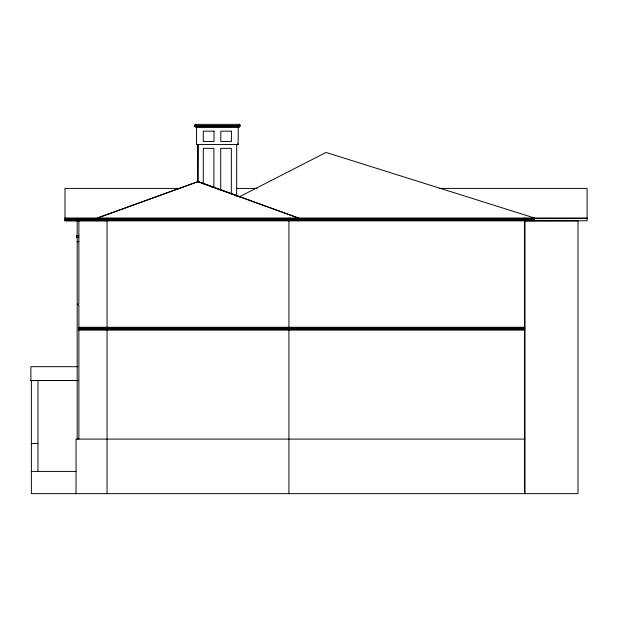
<?xml version="1.0" encoding="UTF-8"?>
<svg xmlns="http://www.w3.org/2000/svg" width="618" height="618" viewBox="0 0 618 618"><rect width="100%" height="100%" fill="white"/><g stroke="black" fill="none" stroke-linecap="round" stroke-linejoin="round"><path stroke-width="0.93" d="M197.984 181.715L197.984 144.542L197.791 181.646M524.775 220.873L587.1 220.788L587.1 218.509L524.775 218.602L524.775 493.658L524.775 218.023M239.243 196.887L326.041 152.43L534.578 218.023M97.25 218.023L198.254 181.576L298.394 218.023L197.606 181.646M198.007 181.599L97.582 218.023L97.961 220.865M238.239 144.542L196.47 144.542L196.47 127.37M211.974 187.447L213.898 187.447L213.898 148.335L203.291 148.335L203.291 183.631M179.83 188.405L64.983 188.405L64.983 220.865L578.008 220.865L578.008 493.658L31.371 493.658L31.371 380.464M236.771 188.405L257.034 188.405M439.437 188.405L587.1 188.405L587.1 218.587L64.983 218.587M64.983 218.023L587.1 218.023M64.983 218.424L107.671 218.517M524.365 218.424L587.1 218.424M64.983 219.344L534.246 219.344M64.983 220.68L107.053 220.68M78.872 235.458L76.601 235.458L76.601 237.119L78.872 237.119M77.173 241.669L78.872 241.669M78.872 327.277L524.775 327.277M78.872 328.228L524.775 328.228M78.872 329.178L524.775 329.178M78.872 330.12L524.775 330.12M77.914 366.683L30.9 366.683L30.9 380.564L77.922 380.564M30.9 380.464L77.93 380.464M524.775 439.097L76.037 439.097L76.037 493.658M31.371 443.454L37.953 443.454M31.371 471.403L76.037 471.403M64.983 219.923L97.961 220.101M197.93 181.615L239.413 196.763M534.246 218.587L534.199 219.344M534.06 219.344L534.06 220.101L97.775 220.101L97.775 218.587M533.867 220.101L533.867 220.865M298.625 218.587L298.625 219.344M298.247 219.344L298.247 220.101M298.015 218.023L298.015 220.865M288.923 218.023L288.923 493.658M239.753 126.613L239.753 124.342L194.956 124.342L194.956 126.613L239.668 126.613L239.668 125.717M238.996 126.613L238.996 127.37M238.903 124.342L238.903 125.717M238.903 126.613L238.903 127.37L195.713 127.37L195.713 126.613M238.239 127.37L238.146 144.542M237.853 143.615L237.853 144.566M236.717 144.542L236.632 196.076M231.333 193.813L231.333 148.343L220.719 148.343L220.719 190.02M195.713 124.342L195.713 125.717M107.053 218.023L107.053 493.658M97.489 218.587L97.489 219.344M97.204 218.587L97.204 219.344M78.872 220.865L78.872 303.94L78.115 303.94L78.115 305.122L78.872 305.122L78.872 439.097M77.173 220.865L77.173 235.458M77.173 237.119L77.173 439.097M76.887 235.458L76.887 237.119M37.953 380.464L37.953 471.403M240.425 125.717L194.199 125.856L240.425 125.717M214.044 131.163L203.291 131.163L203.291 141.514L214.044 141.514L214.044 131.163M231.418 131.163L220.811 131.163L220.811 141.514L231.418 141.514L231.418 131.163"/></g></svg>
